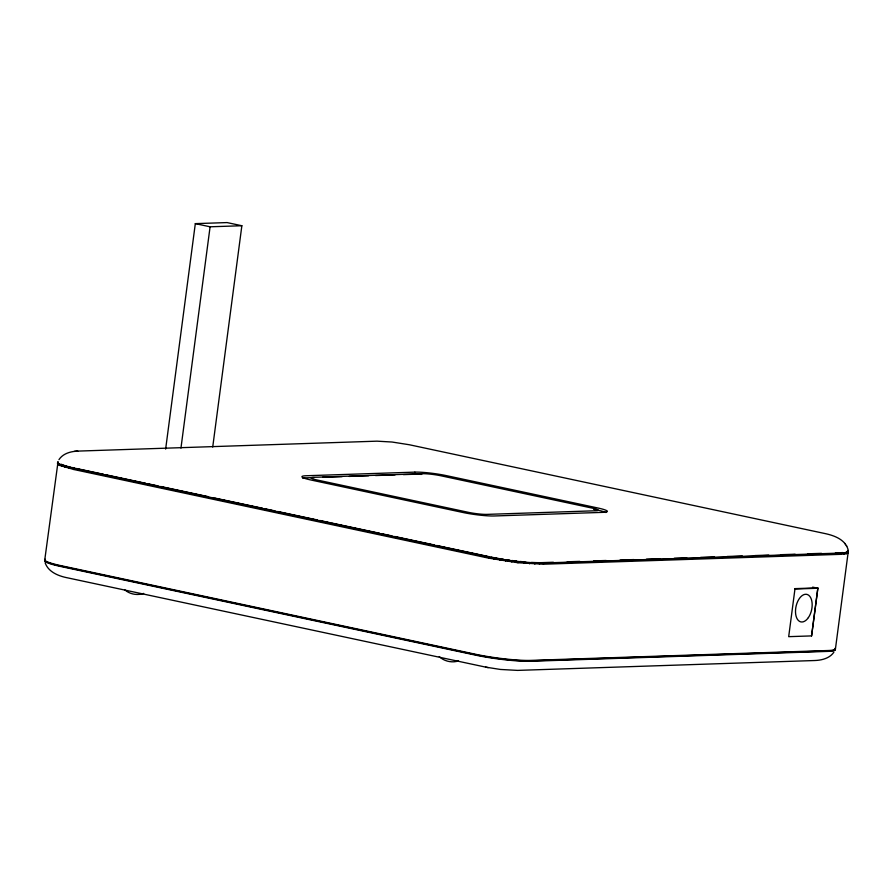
<?xml version="1.0" encoding="UTF-8"?>
<svg xmlns="http://www.w3.org/2000/svg" width="893" height="893" viewBox="0 0 893 893"><rect width="100%" height="100%" fill="white"/><g stroke="black" fill="none" stroke-linecap="round" stroke-linejoin="round"><path stroke-width="1.34" d="M44.762 559.866L57.989 462.15L57.866 463.02M848.127 552.577L846.274 553.76L840.771 554.33L543.446 564.209L517.929 562.746L488.661 558.147L73.818 469.506L59.429 465.353L57.956 464.472L57.543 462.82M59.429 465.353L59.541 464.494L58.067 463.601M61.818 466.336L61.941 465.465L59.541 464.494M65.077 467.363L65.189 466.503L61.941 465.465M69.107 468.434L69.219 467.564L65.189 466.503M73.818 469.506L73.929 468.646L69.219 467.564M165.64 449.09L195.321 223.63L227.09 222.58L241.858 225.739L212.724 447.036M180.955 448.096L210.089 226.789L241.858 225.739M488.661 558.147L488.772 557.288L73.929 468.646M493.941 559.208L494.052 558.337L488.772 557.288M499.645 560.224L499.756 559.353L494.052 558.337M505.639 561.161L505.751 560.302L499.756 559.353M511.789 562.01L511.901 561.15L529.694 562.947L543.558 563.338L840.882 553.459L847.792 552.376L847.714 550.925M517.929 562.746L518.04 561.887M523.912 563.349L524.024 562.49M529.582 563.807L529.694 562.947M534.818 564.108L534.929 563.249M539.472 564.242L539.584 563.383M543.446 564.209L543.558 563.338M811.558 635.905L817.832 588.253L812.63 587.136M840.771 554.33L840.882 553.459M843.963 554.129L844.075 553.258M846.274 553.76L846.397 552.901M847.68 553.247L847.792 552.376M848.238 551.718L835.457 648.776A39.593 4.554 7.5 0 1 828.112 650.517L530.777 660.396A39.593 4.554 7.5 0 1 476.002 654.346L61.148 565.704A39.593 4.554 7.5 0 1 45.208 559.208M58.96 459.627C63.403 452.885 72.065 451.099 79.633 451.043L377.002 441.164L392.049 442.024L409.329 444.747L824.15 533.378C833.883 535.342 845.66 539.417 848.25 550.278M833.895 652.169C829.742 658.308 821.895 660.24 814.885 660.519L517.583 670.397L500.393 669.449L485.524 667.116M143.695 593.421C137.355 595.642 129.898 594.314 124.819 589.893M458.555 660.898C451.947 663.086 444.323 661.356 439.244 656.623M74.253 451.378L77.803 451.166L76.407 451.233M314.202 477.576L305.841 477.855A22.671 2.601 7.5 0 0 302.682 478.179M322.563 477.297L342.086 476.65M349.063 476.416L368.575 475.768M375.551 475.545L395.063 474.886M403.435 474.618L414.586 474.239A22.671 2.601 7.5 0 1 421.496 474.406M553.37 562.244L542.252 562.623A37.908 4.353 7.5 0 1 531.547 562.4M567.267 561.786L579.769 561.373M593.655 560.904L606.168 560.491M620.055 560.034L633.952 559.576M646.454 559.152L660.351 558.694M674.248 558.237L686.75 557.812M700.648 557.355L714.534 556.897M727.036 556.484L742.329 555.971M754.831 555.558L768.728 555.089M781.23 554.676L795.116 554.218M807.629 553.805L821.515 553.336M835.413 552.879L839.576 552.745A37.908 4.353 7.5 0 0 842.635 552.544M794.96 589.012L817.832 588.253M505.751 560.302L511.901 561.15M488.181 667.651L67.79 577.894C58.782 576.152 48.434 572.223 45.141 562.813M195.321 223.63L210.089 226.789M593.622 509.267L597.685 510.137A22.671 2.601 7.5 0 1 605.923 512.515M76.329 468.468L103.532 474.283M106.245 474.864L145.693 483.292M148.417 483.872L157.938 485.904M160.651 486.484L208.259 496.664M215.057 498.115L262.665 508.284M265.388 508.865L274.91 510.896M277.623 511.477L317.071 519.905M319.794 520.485L329.316 522.528M332.029 523.108L379.637 533.277M382.36 533.858L391.882 535.889M394.594 536.47L434.043 544.897M436.766 545.489L446.288 547.521M449 548.101L488.449 556.529M76.262 468.903L91.231 472.096M93.955 472.676L103.465 474.719M106.189 475.299L145.637 483.727M148.361 484.307L157.871 486.339M160.595 486.919L208.203 497.088M210.927 497.669L262.609 508.72M265.333 509.3L274.854 511.332M277.567 511.912L317.015 520.34M319.739 520.92L379.581 533.713M382.304 534.293L391.826 536.325M394.539 536.905L433.987 545.333M436.71 545.913L488.393 556.964M846.251 545.489L846.743 546.237M844.867 543.424L845.347 544.138M57.431 463.679L57.956 464.472M834.877 648.418A39.593 4.554 7.5 0 1 828.057 650.952L530.721 660.831A39.593 4.554 7.5 0 1 475.936 654.77L61.092 566.14A39.593 4.554 7.5 0 1 45.152 559.643M45.096 560.078A39.593 4.554 7.5 0 0 61.037 566.564L475.88 655.205A39.593 4.554 7.5 0 0 530.665 661.266L827.99 651.388A39.593 4.554 7.5 0 0 834.821 648.854M531.491 562.836A37.908 4.353 7.5 0 0 542.196 563.048L840.949 553.035A39.593 4.554 7.5 0 0 847.77 550.501M526.256 562.467A37.908 4.353 7.5 0 1 520.083 561.898M516.601 561.518A37.908 4.353 7.5 0 1 511.89 560.949M509.535 560.637A37.908 4.353 7.5 0 1 506.007 560.134M503.685 559.788A37.908 4.353 7.5 0 1 500.259 559.23M497.49 558.75A37.908 4.353 7.5 0 1 494.8 558.259M493.494 558.013A37.908 4.353 7.5 0 1 490.971 557.511M523.544 561.797A37.908 4.353 7.5 0 1 520.139 561.463M516.656 561.094A37.908 4.353 7.5 0 1 511.946 560.514M509.59 560.201A37.908 4.353 7.5 0 1 506.063 559.699M503.741 559.353A37.908 4.353 7.5 0 1 494.856 557.835M493.55 557.578A37.908 4.353 7.5 0 1 491.027 557.076M543.614 562.914A39.593 4.554 7.5 0 1 488.828 556.852L73.985 468.211A39.593 4.554 7.5 0 1 58.045 461.726M74.912 468.613A37.908 4.353 7.5 0 1 61.137 464.639M74.967 468.178A37.908 4.353 7.5 0 1 71.529 467.407M70.458 467.151A37.908 4.353 7.5 0 1 61.193 464.204M844.8 552.633A37.908 4.353 7.5 0 1 839.52 553.169M846.564 551.494A37.908 4.353 7.5 0 1 846.14 552.131M795.004 588.632L788.686 636.664L811.592 635.905L817.91 587.873L795.004 588.632M414.865 472.129L306.12 475.746A22.671 2.601 7.5 0 0 311.289 480.077L463.02 512.504A22.671 2.601 7.5 0 0 494.387 515.975L603.143 512.359A22.671 2.601 7.5 0 0 597.964 508.017L446.232 475.601A22.671 2.601 7.5 0 0 414.865 472.129M422.311 473.714L313.566 477.331A13.428 1.54 7.5 0 0 316.624 479.898L468.356 512.325A13.428 1.54 7.5 0 0 486.942 514.379L595.698 510.763A13.428 1.54 7.5 0 0 592.628 508.195L440.896 475.779A13.428 1.54 7.5 0 0 422.311 473.714M808.388 617.599A14.076 7.97 -77.9 0 0 807.596 594.615A14.076 7.97 -77.9 0 0 795.507 612.163A14.076 7.97 -77.9 0 0 808.388 617.599"/></g></svg>
